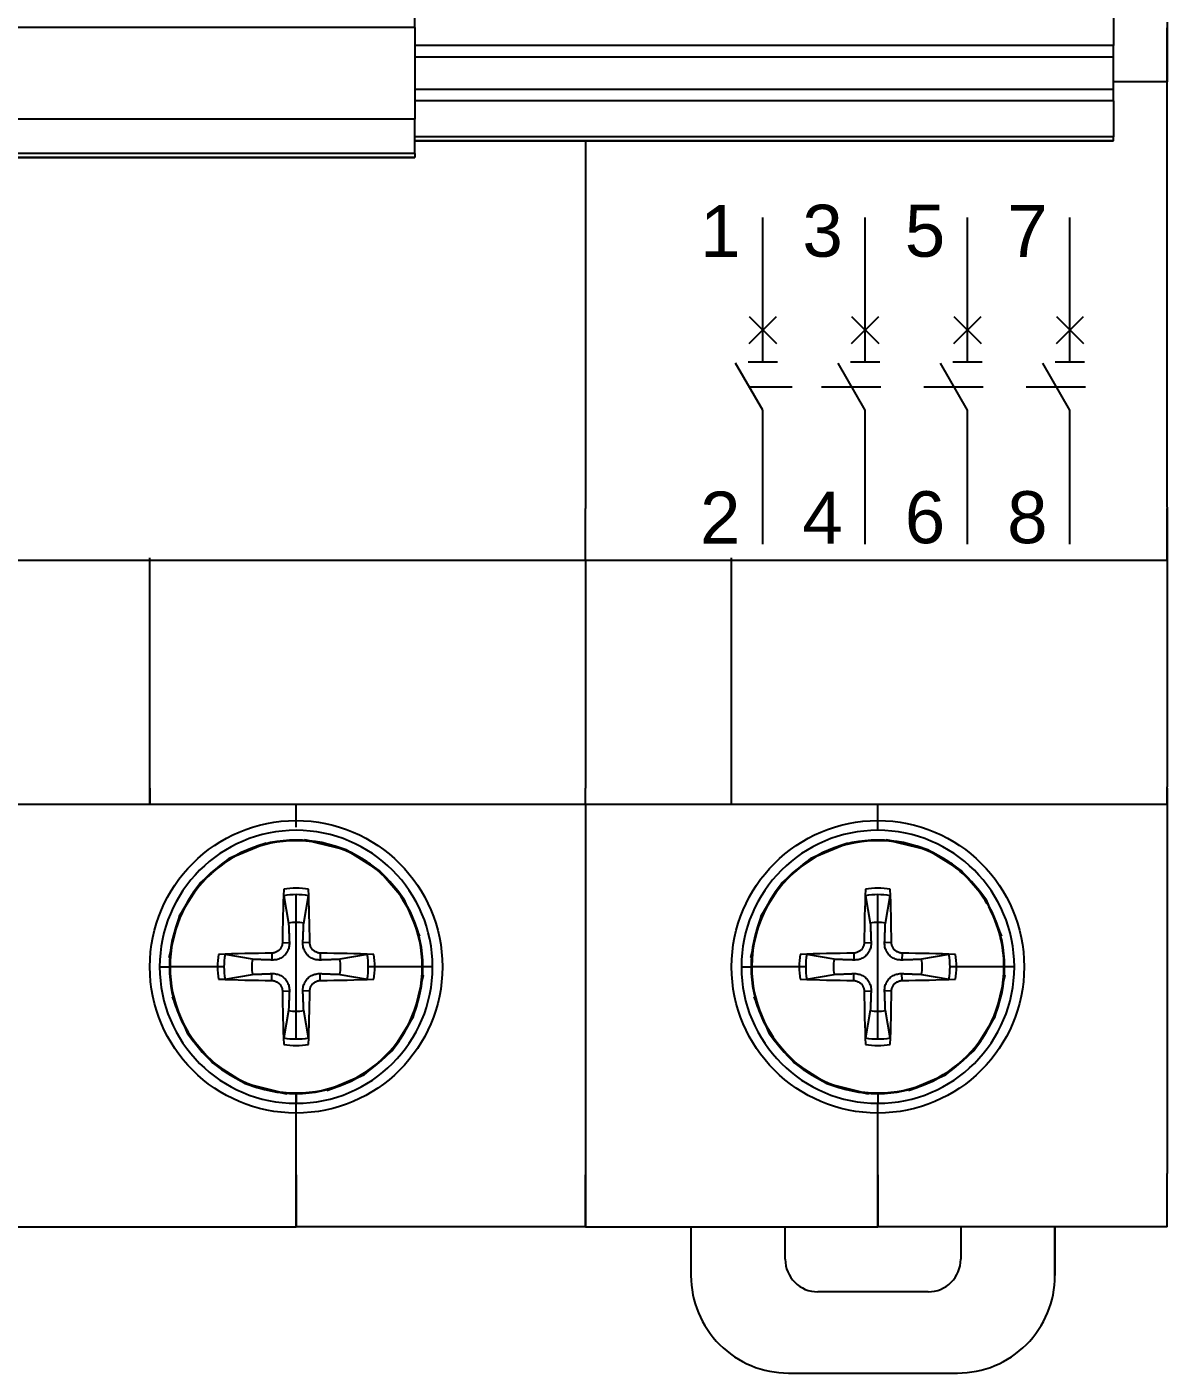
# Model space of a CAD drawing. Header units: inches. Extents: x 274.5 to 346.1, y 101.7 to 190.1.
# Drawn here: x 311.02 to 346.1, y 101.74 to 143.16 of the extents above; entities that cross this region are included whole.
import ezdxf

# ---------------------------------------------------------------- set-up
doc = ezdxf.new("R2010")
doc.units = ezdxf.units.IN
doc.header["$MEASUREMENT"] = 0
doc.styles.get("Standard").update_dxf_attribs({"font": 'arial.ttf'})

msp = doc.modelspace()

# ---------------------------------------------------------------- linework, layer by layer
for p, q in [((322.952, 143.138), (322.952, 145.984)), ((344.452, 146.029), (344.452, 142.588)), ((322.952, 143.138), (297.952, 143.138)), ((322.952, 143.138), (322.952, 140.315)), ((346.102, 143.304), (346.102, 141.473)), ((346.102, 141.512), (346.102, 143.129)), ((344.452, 142.588), (322.952, 142.588)), ((344.452, 142.226), (344.452, 142.588)), ((344.452, 142.226), (322.952, 142.226)), ((344.452, 141.228), (344.452, 142.226)), ((346.102, 141.473), (344.452, 141.473)), ((346.102, 128.377), (346.102, 141.512)), ((344.452, 141.228), (322.952, 141.228)), ((344.452, 140.884), (322.952, 140.884)), ((344.452, 140.884), (344.452, 141.228)), ((344.452, 140.884), (344.452, 139.774)), ((322.952, 140.315), (297.952, 140.315)), ((322.952, 139.262), (322.952, 140.315)), ((344.452, 139.774), (322.952, 139.774)), ((344.452, 139.651), (322.952, 139.651)), ((322.952, 139.65), (344.452, 139.65)), ((328.202, 139.612), (328.202, 128.338)), ((344.452, 139.65), (344.452, 139.774)), ((322.952, 139.262), (297.952, 139.262)), ((322.952, 139.262), (322.952, 139.138)), ((322.952, 139.139), (297.952, 139.139)), ((297.952, 139.138), (322.952, 139.138)), ((333.663, 132.856), (333.663, 137.296)), ((336.813, 132.856), (336.813, 137.296)), ((339.963, 132.856), (339.963, 137.296)), ((343.113, 132.856), (343.113, 137.296)), ((328.202, 136.526), (328.202, 132.633)), ((333.245, 134.252), (334.082, 133.415)), ((333.245, 133.415), (334.082, 134.252)), ((336.395, 134.252), (337.232, 133.415)), ((336.395, 133.415), (337.232, 134.252)), ((339.545, 133.415), (340.382, 134.252)), ((339.545, 134.252), (340.382, 133.415)), ((342.695, 134.252), (343.532, 133.415)), ((342.695, 133.415), (343.532, 134.252)), ((333.663, 131.367), (332.826, 132.817)), ((333.213, 132.856), (334.113, 132.856)), ((336.813, 131.367), (335.976, 132.817)), ((336.363, 132.856), (337.263, 132.856)), ((339.963, 131.367), (339.126, 132.817)), ((339.513, 132.856), (340.413, 132.856)), ((343.113, 131.367), (342.276, 132.817)), ((342.663, 132.856), (343.563, 132.856)), ((334.566, 132.071), (333.257, 132.071)), ((337.291, 132.071), (335.466, 132.071)), ((340.441, 132.071), (338.616, 132.071)), ((343.591, 132.071), (341.766, 132.071)), ((333.663, 127.238), (333.663, 131.367)), ((336.813, 127.238), (336.813, 131.367)), ((339.963, 127.238), (339.963, 131.367)), ((343.113, 127.238), (343.113, 131.367)), ((328.202, 126.738), (328.202, 128.338)), ((346.102, 128.377), (346.102, 126.777)), ((346.102, 126.738), (346.102, 128.338)), ((346.102, 127.938), (346.102, 126.967)), ((314.802, 119.738), (314.802, 126.821)), ((332.702, 119.738), (332.702, 126.821)), ((346.102, 126.776), (346.102, 119.776)), ((328.202, 126.738), (310.302, 126.738)), ((346.102, 126.738), (328.202, 126.738)), ((328.202, 126.738), (328.202, 119.738)), ((331.02, 126.738), (330.104, 126.738)), ((314.802, 119.238), (314.802, 119.738)), ((314.802, 119.738), (314.802, 119.238)), ((328.202, 119.238), (328.202, 119.738)), ((332.702, 119.238), (332.702, 119.738)), ((346.102, 119.276), (346.102, 119.776)), ((346.102, 119.738), (346.102, 119.238)), ((310.302, 119.238), (314.802, 119.238)), ((314.802, 119.238), (328.202, 119.238)), ((319.302, 118.538), (319.302, 119.238)), ((328.202, 119.238), (332.702, 119.238)), ((328.202, 119.238), (328.202, 107.838)), ((332.702, 119.238), (346.102, 119.238)), ((337.202, 118.438), (337.202, 119.238)), ((346.102, 119.276), (346.102, 107.876)), ((318.926, 116.427), (319.07, 115.584)), ((319.302, 115.604), (319.302, 116.459)), ((319.534, 115.584), (319.678, 116.427)), ((336.826, 116.427), (336.97, 115.584)), ((337.202, 115.604), (337.202, 116.459)), ((337.434, 115.584), (337.578, 116.427)), ((319.302, 114.238), (319.302, 115.604)), ((337.202, 114.238), (337.202, 115.604)), ((318.88, 114.982), (319.094, 114.981)), ((319.724, 114.982), (319.51, 114.981)), ((336.78, 114.982), (336.994, 114.981)), ((337.624, 114.982), (337.41, 114.981)), ((317.955, 114.469), (317.113, 114.614)), ((318.558, 114.66), (318.559, 114.446)), ((320.046, 114.66), (320.045, 114.446)), ((321.491, 114.614), (320.648, 114.469)), ((335.855, 114.469), (335.013, 114.614)), ((336.458, 114.66), (336.459, 114.446)), ((337.946, 114.66), (337.945, 114.446)), ((339.391, 114.614), (338.548, 114.469)), ((315.102, 114.238), (315.402, 114.238)), ((316.882, 114.238), (315.422, 114.238)), ((317.081, 114.238), (316.882, 114.238)), ((317.113, 113.861), (317.955, 114.006)), ((318.558, 113.816), (318.559, 114.03)), ((319.302, 112.871), (319.302, 114.238)), ((320.046, 113.816), (320.045, 114.03)), ((320.648, 114.006), (321.491, 113.861)), ((321.722, 114.238), (321.523, 114.238)), ((323.181, 114.238), (321.722, 114.238)), ((323.502, 114.238), (323.202, 114.238)), ((333.002, 114.238), (333.302, 114.238)), ((334.782, 114.238), (333.322, 114.238)), ((334.981, 114.238), (334.782, 114.238)), ((335.013, 113.861), (335.855, 114.006)), ((336.458, 113.816), (336.459, 114.03)), ((337.202, 112.871), (337.202, 114.238)), ((337.946, 113.816), (337.945, 114.03)), ((338.548, 114.006), (339.391, 113.861)), ((339.622, 114.238), (339.423, 114.238)), ((341.081, 114.238), (339.622, 114.238)), ((341.402, 114.238), (341.102, 114.238)), ((318.88, 113.493), (319.094, 113.495)), ((319.724, 113.493), (319.51, 113.495)), ((336.78, 113.493), (336.994, 113.495)), ((337.624, 113.493), (337.41, 113.495)), ((319.07, 112.891), (318.926, 112.049)), ((319.302, 112.016), (319.302, 112.871)), ((319.678, 112.049), (319.534, 112.891)), ((336.97, 112.891), (336.826, 112.049)), ((337.202, 112.016), (337.202, 112.871)), ((337.578, 112.049), (337.434, 112.891)), ((319.302, 110.338), (319.302, 110.038)), ((319.302, 110.038), (319.302, 110.338)), ((337.202, 110.338), (337.202, 110.038)), ((319.302, 109.038), (319.302, 110.038)), ((319.302, 107.838), (319.302, 109.933)), ((337.202, 107.838), (337.202, 110.038)), ((337.202, 109.038), (337.202, 110.038)), ((319.302, 106.238), (319.302, 107.838)), ((319.302, 107.838), (319.302, 106.238)), ((328.202, 107.838), (328.202, 106.238)), ((328.202, 106.238), (328.202, 107.838)), ((337.202, 106.238), (337.202, 107.838)), ((337.202, 107.838), (337.202, 106.238)), ((346.102, 106.876), (346.102, 107.876)), ((346.102, 106.238), (346.102, 107.838)), ((310.302, 106.238), (319.302, 106.238)), ((328.202, 106.238), (319.302, 106.238)), ((328.202, 106.238), (337.202, 106.238)), ((331.452, 106.238), (331.452, 104.738)), ((334.352, 105.238), (334.352, 106.238)), ((346.102, 106.238), (337.202, 106.238)), ((339.752, 106.238), (339.752, 105.238)), ((342.652, 104.738), (342.652, 106.238)), ((342.652, 106.238), (342.652, 104.738)), ((338.752, 104.238), (335.352, 104.238)), ((334.452, 101.738), (339.652, 101.738))]:
    msp.add_line(p, q)
for points in [[(320.844, 117.837), (321.872, 117.193), (321.594, 117.393), (320.844, 117.837), (320.507, 117.946), (319.572, 118.145), (320.844, 117.837)], [(338.744, 117.837), (339.772, 117.193), (339.494, 117.393), (338.744, 117.837), (338.407, 117.946), (337.472, 118.145), (338.744, 117.837)], [(318.376, 118.043), (318.097, 117.946), (317.238, 117.566), (317.01, 117.393), (316.36, 116.822), (316.147, 116.53), (315.711, 115.802), (315.593, 115.442), (315.397, 114.536), (315.711, 115.802), (316.36, 116.822), (317.238, 117.566), (318.376, 118.043)], [(336.276, 118.043), (335.997, 117.946), (335.138, 117.566), (334.909, 117.393), (334.26, 116.822), (334.047, 116.53), (333.611, 115.802), (333.493, 115.442), (333.297, 114.536), (333.611, 115.802), (334.26, 116.822), (335.138, 117.566), (336.276, 118.043)], [(322.457, 116.53), (321.872, 117.193), (322.62, 116.317), (322.457, 116.53)], [(340.357, 116.53), (339.772, 117.193), (340.52, 116.317), (340.357, 116.53)], [(323.103, 115.18), (323.011, 115.442), (322.62, 116.317), (323.103, 115.18)], [(341.003, 115.18), (340.911, 115.442), (340.52, 116.317), (341.003, 115.18)], [(319.07, 115.584), (319.072, 115.542), (319.073, 115.503), (319.075, 115.466), (319.076, 115.431), (319.077, 115.397), (319.079, 115.365), (319.08, 115.335), (319.081, 115.306), (319.082, 115.279), (319.083, 115.253), (319.084, 115.228), (319.085, 115.204), (319.086, 115.181), (319.087, 115.159), (319.088, 115.138), (319.088, 115.117), (319.089, 115.098), (319.09, 115.079), (319.091, 115.061), (319.091, 115.044), (319.092, 115.027), (319.093, 115.011), (319.093, 114.996), (319.094, 114.981)], [(319.51, 114.981), (319.51, 114.996), (319.511, 115.011), (319.512, 115.027), (319.512, 115.044), (319.513, 115.061), (319.514, 115.079), (319.514, 115.098), (319.515, 115.117), (319.516, 115.138), (319.517, 115.159), (319.518, 115.181), (319.519, 115.204), (319.52, 115.228), (319.52, 115.253), (319.522, 115.279), (319.523, 115.306), (319.524, 115.335), (319.525, 115.365), (319.526, 115.397), (319.528, 115.431), (319.529, 115.466), (319.53, 115.503), (319.532, 115.542), (319.534, 115.584)], [(336.97, 115.584), (336.972, 115.542), (336.973, 115.503), (336.975, 115.466), (336.976, 115.431), (336.977, 115.397), (336.979, 115.365), (336.98, 115.335), (336.981, 115.306), (336.982, 115.279), (336.983, 115.253), (336.984, 115.228), (336.985, 115.204), (336.986, 115.181), (336.987, 115.159), (336.988, 115.138), (336.988, 115.117), (336.989, 115.098), (336.99, 115.079), (336.991, 115.061), (336.991, 115.044), (336.992, 115.027), (336.993, 115.011), (336.993, 114.996), (336.994, 114.981)], [(337.41, 114.981), (337.41, 114.996), (337.411, 115.011), (337.412, 115.027), (337.412, 115.044), (337.413, 115.061), (337.414, 115.079), (337.414, 115.098), (337.415, 115.117), (337.416, 115.138), (337.417, 115.159), (337.418, 115.181), (337.419, 115.204), (337.42, 115.228), (337.42, 115.253), (337.422, 115.279), (337.423, 115.306), (337.424, 115.335), (337.425, 115.365), (337.426, 115.397), (337.428, 115.431), (337.429, 115.466), (337.43, 115.503), (337.432, 115.542), (337.434, 115.584)], [(318.88, 114.982), (318.879, 114.962), (318.877, 114.941), (318.873, 114.92), (318.868, 114.9), (318.862, 114.879), (318.854, 114.859), (318.845, 114.84), (318.835, 114.821), (318.824, 114.803), (318.811, 114.786), (318.798, 114.77), (318.784, 114.755), (318.769, 114.741), (318.753, 114.728), (318.736, 114.716), (318.718, 114.705), (318.7, 114.694), (318.68, 114.685), (318.66, 114.678), (318.64, 114.671), (318.619, 114.666), (318.599, 114.663), (318.578, 114.66), (318.558, 114.66)], [(319.094, 114.981), (319.094, 114.946), (319.092, 114.911), (319.088, 114.877), (319.081, 114.844), (319.073, 114.811), (319.062, 114.779), (319.049, 114.746), (319.033, 114.713), (319.014, 114.681), (318.993, 114.65), (318.97, 114.621), (318.945, 114.595), (318.918, 114.57), (318.889, 114.547), (318.858, 114.525), (318.826, 114.507), (318.793, 114.491), (318.76, 114.477), (318.728, 114.467), (318.696, 114.458), (318.662, 114.452), (318.628, 114.448), (318.593, 114.446), (318.559, 114.446)], [(320.045, 114.446), (320.01, 114.446), (319.976, 114.448), (319.941, 114.452), (319.908, 114.458), (319.876, 114.467), (319.843, 114.477), (319.81, 114.491), (319.777, 114.507), (319.745, 114.525), (319.714, 114.547), (319.685, 114.57), (319.659, 114.595), (319.634, 114.621), (319.611, 114.65), (319.59, 114.681), (319.571, 114.713), (319.555, 114.746), (319.541, 114.779), (319.531, 114.811), (319.522, 114.844), (319.516, 114.877), (319.512, 114.911), (319.51, 114.946), (319.51, 114.981)], [(320.046, 114.66), (320.026, 114.66), (320.005, 114.663), (319.985, 114.666), (319.964, 114.671), (319.944, 114.678), (319.924, 114.685), (319.904, 114.694), (319.885, 114.704), (319.867, 114.716), (319.85, 114.728), (319.834, 114.741), (319.819, 114.755), (319.806, 114.77), (319.792, 114.786), (319.78, 114.803), (319.769, 114.821), (319.758, 114.84), (319.749, 114.859), (319.742, 114.879), (319.735, 114.9), (319.731, 114.92), (319.727, 114.941), (319.725, 114.962), (319.724, 114.982)], [(336.78, 114.982), (336.779, 114.962), (336.777, 114.941), (336.773, 114.92), (336.768, 114.9), (336.762, 114.879), (336.754, 114.859), (336.745, 114.84), (336.735, 114.821), (336.724, 114.803), (336.711, 114.786), (336.698, 114.77), (336.684, 114.755), (336.669, 114.741), (336.653, 114.728), (336.636, 114.716), (336.618, 114.705), (336.6, 114.694), (336.58, 114.685), (336.56, 114.678), (336.54, 114.671), (336.519, 114.666), (336.499, 114.663), (336.478, 114.66), (336.458, 114.66)], [(336.994, 114.981), (336.994, 114.946), (336.992, 114.911), (336.988, 114.877), (336.981, 114.844), (336.973, 114.811), (336.962, 114.779), (336.949, 114.746), (336.933, 114.713), (336.914, 114.681), (336.893, 114.65), (336.87, 114.621), (336.845, 114.595), (336.818, 114.57), (336.789, 114.547), (336.758, 114.525), (336.726, 114.507), (336.693, 114.491), (336.66, 114.477), (336.628, 114.467), (336.596, 114.458), (336.562, 114.452), (336.528, 114.448), (336.493, 114.446), (336.459, 114.446)], [(337.945, 114.446), (337.91, 114.446), (337.876, 114.448), (337.841, 114.452), (337.808, 114.458), (337.776, 114.467), (337.743, 114.477), (337.71, 114.491), (337.677, 114.507), (337.645, 114.525), (337.614, 114.547), (337.585, 114.57), (337.559, 114.595), (337.534, 114.621), (337.511, 114.65), (337.49, 114.681), (337.471, 114.713), (337.455, 114.746), (337.441, 114.779), (337.431, 114.811), (337.422, 114.844), (337.416, 114.877), (337.412, 114.911), (337.41, 114.946), (337.41, 114.981)], [(337.946, 114.66), (337.926, 114.66), (337.905, 114.663), (337.885, 114.666), (337.864, 114.671), (337.844, 114.678), (337.824, 114.685), (337.804, 114.694), (337.785, 114.704), (337.767, 114.716), (337.75, 114.728), (337.734, 114.741), (337.719, 114.755), (337.706, 114.77), (337.692, 114.786), (337.68, 114.803), (337.669, 114.821), (337.658, 114.84), (337.649, 114.859), (337.642, 114.879), (337.635, 114.9), (337.631, 114.92), (337.627, 114.941), (337.625, 114.962), (337.624, 114.982)], [(318.559, 114.446), (318.544, 114.446), (318.528, 114.447), (318.512, 114.448), (318.496, 114.448), (318.478, 114.449), (318.46, 114.45), (318.441, 114.45), (318.422, 114.451), (318.402, 114.452), (318.381, 114.453), (318.359, 114.454), (318.336, 114.454), (318.312, 114.455), (318.287, 114.456), (318.261, 114.457), (318.233, 114.458), (318.204, 114.46), (318.174, 114.461), (318.142, 114.462), (318.109, 114.463), (318.074, 114.465), (318.036, 114.466), (317.997, 114.468), (317.955, 114.469)], [(320.648, 114.469), (320.607, 114.468), (320.567, 114.466), (320.53, 114.465), (320.495, 114.463), (320.461, 114.462), (320.43, 114.461), (320.399, 114.46), (320.371, 114.458), (320.343, 114.457), (320.317, 114.456), (320.292, 114.455), (320.268, 114.454), (320.245, 114.454), (320.223, 114.453), (320.202, 114.452), (320.182, 114.451), (320.162, 114.45), (320.143, 114.45), (320.125, 114.449), (320.108, 114.448), (320.091, 114.448), (320.075, 114.447), (320.06, 114.446), (320.045, 114.446)], [(336.459, 114.446), (336.444, 114.446), (336.428, 114.447), (336.412, 114.448), (336.396, 114.448), (336.378, 114.449), (336.36, 114.45), (336.341, 114.45), (336.322, 114.451), (336.302, 114.452), (336.281, 114.453), (336.259, 114.454), (336.236, 114.454), (336.212, 114.455), (336.187, 114.456), (336.161, 114.457), (336.133, 114.458), (336.104, 114.46), (336.074, 114.461), (336.042, 114.462), (336.009, 114.463), (335.974, 114.465), (335.936, 114.466), (335.897, 114.468), (335.855, 114.469)], [(338.548, 114.469), (338.507, 114.468), (338.467, 114.466), (338.43, 114.465), (338.395, 114.463), (338.361, 114.462), (338.33, 114.461), (338.299, 114.46), (338.271, 114.458), (338.243, 114.457), (338.217, 114.456), (338.192, 114.455), (338.168, 114.454), (338.145, 114.454), (338.123, 114.453), (338.102, 114.452), (338.082, 114.451), (338.062, 114.45), (338.043, 114.45), (338.025, 114.449), (338.008, 114.448), (337.991, 114.448), (337.975, 114.447), (337.96, 114.446), (337.945, 114.446)], [(317.955, 114.006), (317.997, 114.008), (318.036, 114.009), (318.074, 114.011), (318.109, 114.012), (318.142, 114.013), (318.174, 114.015), (318.204, 114.016), (318.233, 114.017), (318.261, 114.018), (318.287, 114.019), (318.312, 114.02), (318.336, 114.021), (318.359, 114.022), (318.381, 114.023), (318.402, 114.024), (318.422, 114.024), (318.441, 114.025), (318.46, 114.026), (318.478, 114.026), (318.496, 114.027), (318.512, 114.028), (318.528, 114.028), (318.544, 114.029), (318.559, 114.03)], [(318.559, 114.03), (318.593, 114.03), (318.628, 114.028), (318.662, 114.023), (318.696, 114.017), (318.728, 114.009), (318.76, 113.998), (318.793, 113.985), (318.826, 113.969), (318.858, 113.95), (318.889, 113.929), (318.918, 113.905), (318.945, 113.881), (318.97, 113.854), (318.993, 113.825), (319.014, 113.794), (319.033, 113.762), (319.049, 113.729), (319.062, 113.696), (319.073, 113.664), (319.081, 113.632), (319.088, 113.598), (319.092, 113.564), (319.094, 113.529), (319.094, 113.495)], [(319.51, 113.495), (319.51, 113.529), (319.512, 113.564), (319.516, 113.598), (319.522, 113.632), (319.531, 113.664), (319.541, 113.696), (319.555, 113.729), (319.571, 113.762), (319.59, 113.794), (319.611, 113.825), (319.634, 113.854), (319.659, 113.881), (319.685, 113.905), (319.714, 113.929), (319.745, 113.95), (319.777, 113.969), (319.81, 113.985), (319.843, 113.998), (319.876, 114.009), (319.908, 114.017), (319.941, 114.023), (319.976, 114.028), (320.01, 114.03), (320.045, 114.03)], [(320.045, 114.03), (320.06, 114.029), (320.075, 114.028), (320.091, 114.028), (320.108, 114.027), (320.125, 114.026), (320.143, 114.026), (320.162, 114.025), (320.182, 114.024), (320.202, 114.024), (320.223, 114.023), (320.245, 114.022), (320.268, 114.021), (320.292, 114.02), (320.317, 114.019), (320.343, 114.018), (320.371, 114.017), (320.399, 114.016), (320.43, 114.015), (320.461, 114.013), (320.495, 114.012), (320.53, 114.011), (320.567, 114.009), (320.607, 114.008), (320.648, 114.006)], [(320.245, 110.436), (320.507, 110.528), (321.382, 110.919), (321.594, 111.082), (322.257, 111.667), (322.457, 111.945), (322.902, 112.695), (323.011, 113.032), (323.209, 113.967), (322.902, 112.695), (322.257, 111.667), (321.382, 110.919), (320.245, 110.436)], [(335.855, 114.006), (335.897, 114.008), (335.936, 114.009), (335.974, 114.011), (336.009, 114.012), (336.042, 114.013), (336.074, 114.015), (336.104, 114.016), (336.133, 114.017), (336.161, 114.018), (336.187, 114.019), (336.212, 114.02), (336.236, 114.021), (336.259, 114.022), (336.281, 114.023), (336.302, 114.024), (336.322, 114.024), (336.341, 114.025), (336.36, 114.026), (336.378, 114.026), (336.396, 114.027), (336.412, 114.028), (336.428, 114.028), (336.444, 114.029), (336.459, 114.03)], [(336.459, 114.03), (336.493, 114.03), (336.528, 114.028), (336.562, 114.023), (336.596, 114.017), (336.628, 114.009), (336.66, 113.998), (336.693, 113.985), (336.726, 113.969), (336.758, 113.95), (336.789, 113.929), (336.818, 113.905), (336.845, 113.881), (336.87, 113.854), (336.893, 113.825), (336.914, 113.794), (336.933, 113.762), (336.949, 113.729), (336.962, 113.696), (336.973, 113.664), (336.981, 113.632), (336.988, 113.598), (336.992, 113.564), (336.994, 113.529), (336.994, 113.495)], [(337.41, 113.495), (337.41, 113.529), (337.412, 113.564), (337.416, 113.598), (337.422, 113.632), (337.431, 113.664), (337.441, 113.696), (337.455, 113.729), (337.471, 113.762), (337.49, 113.794), (337.511, 113.825), (337.534, 113.854), (337.559, 113.881), (337.585, 113.905), (337.614, 113.929), (337.645, 113.95), (337.677, 113.969), (337.71, 113.985), (337.743, 113.998), (337.776, 114.009), (337.808, 114.017), (337.841, 114.023), (337.876, 114.028), (337.91, 114.03), (337.945, 114.03)], [(337.945, 114.03), (337.96, 114.029), (337.975, 114.028), (337.991, 114.028), (338.008, 114.027), (338.025, 114.026), (338.043, 114.026), (338.062, 114.025), (338.082, 114.024), (338.102, 114.024), (338.123, 114.023), (338.145, 114.022), (338.168, 114.021), (338.192, 114.02), (338.217, 114.019), (338.243, 114.018), (338.271, 114.017), (338.299, 114.016), (338.33, 114.015), (338.361, 114.013), (338.395, 114.012), (338.43, 114.011), (338.467, 114.009), (338.507, 114.008), (338.548, 114.006)], [(338.145, 110.436), (338.407, 110.528), (339.282, 110.919), (339.494, 111.082), (340.157, 111.667), (340.357, 111.945), (340.802, 112.695), (340.911, 113.032), (341.109, 113.967), (340.802, 112.695), (340.157, 111.667), (339.282, 110.919), (338.145, 110.436)], [(316.912, 113.855), (316.922, 113.855), (316.932, 113.855), (316.942, 113.855), (316.952, 113.854), (316.961, 113.854), (316.971, 113.854), (316.98, 113.854), (316.99, 113.854), (317, 113.854), (317.01, 113.855), (317.019, 113.855), (317.028, 113.855), (317.037, 113.855), (317.046, 113.856), (317.054, 113.856), (317.062, 113.856), (317.07, 113.857), (317.078, 113.857), (317.084, 113.858), (317.091, 113.859), (317.097, 113.859), (317.103, 113.86), (317.108, 113.861), (317.113, 113.861)], [(318.558, 113.816), (318.578, 113.815), (318.598, 113.813), (318.619, 113.809), (318.64, 113.804), (318.66, 113.798), (318.68, 113.79), (318.699, 113.781), (318.718, 113.771), (318.736, 113.76), (318.753, 113.747), (318.769, 113.734), (318.784, 113.72), (318.798, 113.705), (318.811, 113.689), (318.824, 113.672), (318.835, 113.654), (318.845, 113.636), (318.854, 113.616), (318.862, 113.596), (318.868, 113.576), (318.873, 113.555), (318.877, 113.534), (318.879, 113.514), (318.88, 113.493)], [(319.094, 113.495), (319.093, 113.48), (319.093, 113.464), (319.092, 113.448), (319.091, 113.431), (319.091, 113.414), (319.09, 113.396), (319.089, 113.377), (319.088, 113.358), (319.088, 113.338), (319.087, 113.317), (319.086, 113.295), (319.085, 113.272), (319.084, 113.248), (319.083, 113.223), (319.082, 113.196), (319.081, 113.169), (319.08, 113.14), (319.079, 113.11), (319.077, 113.078), (319.076, 113.045), (319.075, 113.009), (319.073, 112.972), (319.072, 112.933), (319.07, 112.891)], [(319.534, 112.891), (319.532, 112.933), (319.53, 112.972), (319.529, 113.009), (319.528, 113.045), (319.526, 113.078), (319.525, 113.11), (319.524, 113.14), (319.523, 113.169), (319.522, 113.196), (319.52, 113.223), (319.52, 113.248), (319.519, 113.272), (319.518, 113.295), (319.517, 113.317), (319.516, 113.338), (319.515, 113.358), (319.514, 113.377), (319.514, 113.396), (319.513, 113.414), (319.512, 113.431), (319.512, 113.448), (319.511, 113.464), (319.51, 113.48), (319.51, 113.495)], [(319.724, 113.493), (319.725, 113.514), (319.727, 113.534), (319.73, 113.555), (319.735, 113.576), (319.742, 113.596), (319.749, 113.616), (319.758, 113.635), (319.769, 113.654), (319.78, 113.672), (319.792, 113.689), (319.806, 113.705), (319.819, 113.72), (319.834, 113.734), (319.85, 113.747), (319.867, 113.759), (319.885, 113.771), (319.904, 113.781), (319.923, 113.79), (319.943, 113.798), (319.964, 113.804), (319.984, 113.809), (320.005, 113.813), (320.026, 113.815), (320.046, 113.816)], [(336.458, 113.816), (336.478, 113.815), (336.498, 113.813), (336.519, 113.809), (336.54, 113.804), (336.56, 113.798), (336.58, 113.79), (336.599, 113.781), (336.618, 113.771), (336.636, 113.76), (336.653, 113.747), (336.669, 113.734), (336.684, 113.72), (336.698, 113.705), (336.711, 113.689), (336.724, 113.672), (336.735, 113.654), (336.745, 113.636), (336.754, 113.616), (336.762, 113.596), (336.768, 113.576), (336.773, 113.555), (336.777, 113.534), (336.779, 113.514), (336.78, 113.493)], [(336.994, 113.495), (336.993, 113.48), (336.993, 113.464), (336.992, 113.448), (336.991, 113.431), (336.991, 113.414), (336.99, 113.396), (336.989, 113.377), (336.988, 113.358), (336.988, 113.338), (336.987, 113.317), (336.986, 113.295), (336.985, 113.272), (336.984, 113.248), (336.983, 113.223), (336.982, 113.196), (336.981, 113.169), (336.98, 113.14), (336.979, 113.11), (336.977, 113.078), (336.976, 113.045), (336.975, 113.009), (336.973, 112.972), (336.972, 112.933), (336.97, 112.891)], [(337.434, 112.891), (337.432, 112.933), (337.43, 112.972), (337.429, 113.009), (337.428, 113.045), (337.426, 113.078), (337.425, 113.11), (337.424, 113.14), (337.423, 113.169), (337.422, 113.196), (337.42, 113.223), (337.42, 113.248), (337.419, 113.272), (337.418, 113.295), (337.417, 113.317), (337.416, 113.338), (337.415, 113.358), (337.414, 113.377), (337.414, 113.396), (337.413, 113.414), (337.412, 113.431), (337.412, 113.448), (337.411, 113.464), (337.41, 113.48), (337.41, 113.495)], [(337.624, 113.493), (337.625, 113.514), (337.627, 113.534), (337.63, 113.555), (337.635, 113.576), (337.642, 113.596), (337.649, 113.616), (337.658, 113.635), (337.669, 113.654), (337.68, 113.672), (337.692, 113.689), (337.706, 113.705), (337.719, 113.72), (337.734, 113.734), (337.75, 113.747), (337.767, 113.759), (337.785, 113.771), (337.804, 113.781), (337.823, 113.79), (337.843, 113.798), (337.864, 113.804), (337.884, 113.809), (337.905, 113.813), (337.926, 113.815), (337.946, 113.816)], [(315.497, 113.311), (315.593, 113.032), (315.974, 112.174), (315.497, 113.311)], [(333.397, 113.311), (333.493, 113.032), (333.873, 112.174), (333.397, 113.311)], [(316.147, 111.945), (316.717, 111.295), (315.974, 112.174), (316.147, 111.945)], [(334.047, 111.945), (334.617, 111.295), (333.873, 112.174), (334.047, 111.945)], [(317.737, 110.647), (316.717, 111.295), (317.01, 111.082), (317.737, 110.647), (318.097, 110.528), (319.004, 110.332), (317.737, 110.647)], [(335.637, 110.647), (334.617, 111.295), (334.909, 111.082), (335.637, 110.647), (335.997, 110.528), (336.904, 110.332), (335.637, 110.647)]]:
    msp.add_lwpolyline(points)
for centre in [(319.302, 114.238), (337.202, 114.238)]:
    msp.add_circle(centre, 4.5)
for centre, radius, start, end in [((319.302, 114.238), 4.2, 90, 180), ((319.302, 114.238), 3.9, 90, 180), ((319.302, 114.238), 3.88, 0, 180), ((319.302, 114.238), 4.2, 0, 90), ((319.302, 114.238), 3.9, 0, 90), ((337.202, 114.238), 4.2, 90, 180), ((337.202, 114.238), 3.9, 90, 180), ((337.202, 114.238), 3.88, 59.9944, 180.0035), ((337.202, 114.238), 4.2, 0, 90), ((337.202, 114.238), 3.9, 0, 90), ((337.202, 114.238), 3.88, 29.9953, 57.9294), ((319.302, 114.238), 2.419, 80.9059, 99.094), ((319.302, 114.235), 2.224, 90.0031, 99.7446), ((319.302, 114.235), 2.224, 80.2554, 89.9969), ((337.202, 114.238), 2.419, 80.9059, 99.094), ((337.202, 114.235), 2.224, 90.0031, 99.7446), ((337.202, 114.235), 2.224, 80.2554, 89.9969), ((337.202, 114.238), 3.88, 359.9965, 28.4771), ((319.302, 114.238), 1.366, 90, 99.7666), ((319.302, 114.238), 1.366, 80.2334, 90), ((337.202, 114.238), 1.366, 90, 99.7666), ((337.202, 114.238), 1.366, 80.2334, 90), ((319.3, 114.238), 2.418, 170.9045, 180.0014), ((319.305, 114.238), 2.224, 170.2554, 179.9969), ((319.302, 114.238), 1.366, 170.2334, 189.7666), ((319.302, 114.238), 1.366, 350.2334, 9.7666), ((319.299, 114.238), 2.224, 0.0031, 9.7446), ((319.303, 114.238), 2.418, 359.9986, 9.0954), ((337.2, 114.238), 2.418, 170.9045, 180.0014), ((337.205, 114.238), 2.224, 170.2554, 179.9969), ((337.202, 114.238), 1.366, 170.2334, 189.7666), ((337.202, 114.238), 1.366, 350.2334, 9.7666), ((337.199, 114.238), 2.224, 0.0031, 9.7446), ((337.203, 114.238), 2.418, 359.9986, 9.0954), ((319.302, 114.238), 4.2, 180, 270), ((319.302, 114.238), 3.9, 180, 270), ((319.302, 114.238), 3.88, 180, 270), ((319.3, 114.238), 2.418, 179.9986, 189.0954), ((319.305, 114.238), 2.224, 180.0031, 189.7446), ((319.302, 114.238), 3.88, 270, 0), ((319.302, 114.238), 4.2, 270, 0), ((319.302, 114.238), 3.9, 270, 0), ((319.299, 114.238), 2.224, 350.2554, 359.9969), ((319.303, 114.238), 2.418, 350.9045, 0.0014), ((337.202, 114.238), 4.2, 180, 270), ((337.202, 114.238), 3.9, 180, 270), ((337.202, 114.238), 3.88, 180, 270), ((337.2, 114.238), 2.418, 179.9986, 189.0954), ((337.205, 114.238), 2.224, 180.0031, 189.7446), ((337.202, 114.238), 3.88, 270, 0), ((337.202, 114.238), 4.2, 270, 0), ((337.202, 114.238), 3.9, 270, 0), ((337.199, 114.238), 2.224, 350.2554, 359.9969), ((337.203, 114.238), 2.418, 350.9045, 0.0014), ((319.302, 114.238), 1.366, 260.2334, 270), ((319.302, 114.238), 1.366, 270, 279.7666), ((337.202, 114.238), 1.366, 260.2334, 270), ((337.202, 114.238), 1.366, 270, 279.7666), ((319.302, 114.237), 2.419, 260.9059, 279.094), ((319.302, 114.241), 2.224, 260.2554, 269.9969), ((319.302, 114.241), 2.224, 270.0031, 279.7446), ((337.202, 114.237), 2.419, 260.9059, 279.094), ((337.202, 114.241), 2.224, 260.2554, 269.9969), ((337.202, 114.241), 2.224, 270.0031, 279.7446), ((335.352, 105.238), 1, 180, 225), ((338.752, 105.238), 1, 315, 0), ((334.452, 104.738), 3, 180, 225), ((335.352, 105.238), 1, 225, 270), ((338.752, 105.238), 1, 270, 315), ((339.652, 104.738), 3, 315, 0), ((334.452, 104.738), 3, 225, 270), ((339.652, 104.738), 3, 270, 315)]:
    msp.add_arc(centre, radius, start, end)
for centre, major_axis, start_param, end_param in [((319.569, 114.236), (-0.052, -7.993), 4.409166, 4.619534), ((319.035, 114.236), (-0.052, 7.993), 4.805244, 5.015612), ((337.469, 114.236), (-0.052, -7.993), 4.409166, 4.619534), ((336.935, 114.236), (-0.052, 7.993), 4.805244, 5.015612), ((319.303, 113.971), (-7.993, -0.052), 4.805244, 5.015612), ((319.3, 113.971), (-7.993, 0.052), 4.409166, 4.619534), ((337.203, 113.971), (-7.993, -0.052), 4.805244, 5.015612), ((337.2, 113.971), (-7.993, 0.052), 4.409166, 4.619534), ((319.303, 114.505), (7.993, -0.052), 4.409166, 4.619534), ((319.569, 114.239), (0.052, -7.993), 4.805244, 5.015612), ((319.035, 114.239), (0.052, 7.993), 4.409166, 4.619534), ((319.3, 114.505), (7.993, 0.052), 4.805244, 5.015612), ((337.203, 114.505), (7.993, -0.052), 4.409166, 4.619534), ((337.469, 114.239), (0.052, -7.993), 4.805244, 5.015612), ((336.935, 114.239), (0.052, 7.993), 4.409166, 4.619534), ((337.2, 114.505), (7.993, 0.052), 4.805244, 5.015612)]:
    msp.add_ellipse(centre, major_axis=major_axis, ratio=0.087156, start_param=start_param, end_param=end_param)

# ---------------------------------------------------------------- texts
at = {"char_height": 1.6, "width": 1.8, "attachment_point": 5}
for s, insert in [('1', (332.353, 136.875)), ('3', (335.503, 136.875)), ('5', (338.653, 136.875)), ('7', (341.803, 136.875)), ('2', (332.353, 128.06)), ('4', (335.503, 128.06)), ('6', (338.653, 128.06)), ('8', (341.803, 128.06))]:
    msp.add_mtext(s, dxfattribs=dict(at, insert=insert))

doc.saveas('drawing.dxf')
